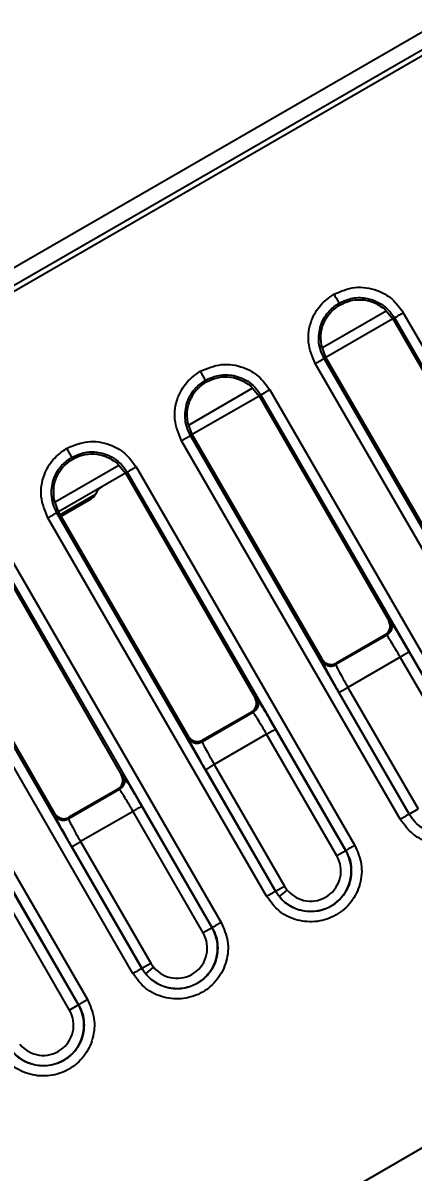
# Model space of a CAD drawing. Header units: millimetres. Extents: x 3916 to 10869, y 6515 to 11511.
# Drawn here: x 7115.28 to 7122.86, y 8815.41 to 8837.76 of the extents above; entities that cross this region are included whole.
import ezdxf

# ---------------------------------------------------------------- set-up
doc = ezdxf.new("R2010")
doc.units = ezdxf.units.MM
doc.header["$LTSCALE"] = 50
doc.header["$PDSIZE"] = -1
doc.layers.add('dim', color=4, linetype='Continuous', lineweight=18)
doc.styles.add('SLDTEXTSTYLE0', font='GULIM.TTC')
doc.dimstyles.new('ISO-25', dxfattribs={"dimtxt": 2.5, "dimasz": 2.5, "dimexe": 1.25, "dimexo": 0.625, "dimtad": 1, "dimtxsty": 'SLDTEXTSTYLE0', "dimcen": 2.5, "dimadec": 0, "dimazin": 0, "dimtfac": 1, "dimtmove": 0, "dimatfit": 3, "dimfxl": 0, "dimarcsym": 0})

# ---------------------------------------------------------------- blocks, each defined once
blk = doc.blocks.new('*D26')
at = {"layer": 'Defpoints', "color": 0}
for p in [(7076.309, 10374.327), (7115.34, 8872.803), (7170.485, 8777.288), (7168.471, 8417.732), (7076.309, 7240.741)]:
    blk.add_point(p, dxfattribs=at)
at = {"layer": 'dim', "color": 0, "lineweight": -2, "ltscale": 2}
blk.add_line((7176.735, 8766.463), (7354.177, 8459.124), dxfattribs=at)
blk.add_arc((7076.309, 8940.406), 530.736, 275.39976, 294.60024, dxfattribs=at)
at = {"layer": 'dim', "color": 0}
for points in [[(7301.069, 8450.437), (7293.425, 8465.247), (7341.677, 8480.775)], [(7125.861, 8420.349), (7126.646, 8403.701), (7076.309, 8409.669)]]:
    blk.add_solid(points, dxfattribs=at)
at = {"layer": 'dim', "color": 0, "insert": (7203.612, 8465.304), "char_height": 50, "attachment_point": 5, "rotation": 15, "style": 'SLDTEXTSTYLE0'}
blk.add_mtext('30%%d', dxfattribs=at)
blk = doc.blocks.new('*D28')
at = {"layer": 'Defpoints', "color": 0}
for p in [(7076.309, 9545.787), (7142.913, 8825.045), (7360.887, 8825.045)]:
    blk.add_point(p, dxfattribs=at)
at = {"layer": 'dim', "color": 0, "lineweight": -2, "ltscale": 2}
for p, q in [((7088.809, 9545.787), (7385.887, 9545.787)), ((7360.887, 9495.787), (7360.887, 8875.045)), ((7155.413, 8825.045), (7385.887, 8825.045))]:
    blk.add_line(p, q, dxfattribs=at)
at = {"layer": 'dim', "color": 0}
for points in [[(7369.22, 9495.787), (7352.554, 9495.787), (7360.887, 9545.787)], [(7352.554, 8875.045), (7369.22, 8875.045), (7360.887, 8825.045)]]:
    blk.add_solid(points, dxfattribs=at)
at = {"layer": 'dim', "color": 0, "insert": (7318.637, 9185.416), "char_height": 50, "attachment_point": 5, "rotation": 90, "style": 'SLDTEXTSTYLE0'}
blk.add_mtext('720,74', dxfattribs=at)
blk = doc.blocks.new('_Oblique')
at = {"color": 0, "linetype": 'ByBlock', "lineweight": -2}
blk.add_line((-0.5, -0.5), (0.5, 0.5), dxfattribs=at)
blk = doc.blocks.new('*D29')
at = {"layer": 'Defpoints', "color": 0}
for p in [(7142.913, 8825.045), (7076.309, 8645.617), (7076.309, 8355.632)]:
    blk.add_point(p, dxfattribs=at)
at = {"layer": 'dim', "color": 0, "lineweight": -2, "ltscale": 2}
for p, q in [((7142.913, 8812.545), (7142.913, 8620.617)), ((7076.309, 8368.132), (7076.309, 8670.617)), ((7092.913, 8645.617), (7042.913, 8645.617)), ((7142.913, 8645.617), (7076.309, 8645.617)), ((7142.913, 8645.617), (7450.786, 8645.617))]:
    blk.add_line(p, q, dxfattribs=at)
at = {"layer": 'dim', "color": 0, "lineweight": -2, "xscale": 50, "yscale": 50, "zscale": 50, "rotation": 180}
blk.add_blockref('_Oblique', (7076.309, 8645.617), dxfattribs=at)
at = {"layer": 'dim', "color": 0, "lineweight": -2, "xscale": 50, "yscale": 50, "zscale": 50}
blk.add_blockref('_Oblique', (7142.913, 8645.617), dxfattribs=at)
at = {"layer": 'dim', "color": 0, "insert": (7372.736, 8687.867), "char_height": 50, "attachment_point": 5, "style": 'SLDTEXTSTYLE0'}
blk.add_mtext('66,6', dxfattribs=at)
blk = doc.blocks.new('*D37')
at = {"layer": 'Defpoints', "color": 0}
for p in [(7269.115, 10680.896), (7076.309, 10374.327), (7170.485, 10314.286), (7115.34, 10218.771), (7076.309, 7240.741)]:
    blk.add_point(p, dxfattribs=at)
at = {"layer": 'dim', "color": 0, "lineweight": -2, "ltscale": 2}
for p, q in [((7076.309, 10386.827), (7076.309, 10739.893)), ((7176.735, 10325.111), (7370.672, 10661.019))]:
    blk.add_line(p, q, dxfattribs=at)
blk.add_arc((7076.309, 10151.168), 563.725, 65.08356, 84.91644, dxfattribs=at)
at = {"layer": 'dim', "color": 0}
for points in [[(7126.63, 10721.001), (7125.891, 10704.351), (7076.309, 10714.893)], [(7309.962, 10655.029), (7317.647, 10669.818), (7358.172, 10639.368)]]:
    blk.add_solid(points, dxfattribs=at)
at = {"layer": 'dim', "color": 0, "insert": (7232.274, 10733.235), "char_height": 50, "attachment_point": 5, "rotation": 345, "style": 'SLDTEXTSTYLE0'}
blk.add_mtext('30%%d', dxfattribs=at)

msp = doc.modelspace()

# ---------------------------------------------------------------- linework, layer by layer
at = {"color": 7, "linetype": 'Continuous', "lineweight": 25}
for p, q in [((7104.434, 8826.847), (7160.487, 8859.21)), ((7169.887, 8842.928), (7113.834, 8810.566)), ((7104.584, 8826.587), (7130.564, 8841.587)), ((7104.633, 8826.502), (7130.617, 8841.503)), ((7121.446, 8832.281), (7121.426, 8832.315)), ((7122.308, 8832.202), (7122.47, 8832.007)), ((7122.344, 8832.159), (7121.103, 8831.442)), ((7122.47, 8832.007), (7121.171, 8831.257)), ((7122.504, 8832.026), (7122.47, 8832.007)), ((7122.47, 8832.007), (7124.992, 8827.634)), ((7122.504, 8832.026), (7126.756, 8824.666)), ((7122.676, 8832.128), (7126.928, 8824.767)), ((7121.171, 8831.257), (7121.083, 8831.495)), ((7125.212, 8823.777), (7120.964, 8831.139)), ((7121.171, 8831.257), (7121.138, 8831.237)), ((7125.386, 8823.875), (7121.138, 8831.237)), ((7123.697, 8826.887), (7121.171, 8831.257)), ((7119.746, 8830.659), (7118.505, 8829.942)), ((7118.848, 8830.781), (7118.828, 8830.815)), ((7119.71, 8830.702), (7119.872, 8830.507)), ((7120.078, 8830.628), (7124.33, 8823.267)), ((7119.872, 8830.507), (7118.573, 8829.757)), ((7119.906, 8830.526), (7119.872, 8830.507)), ((7119.872, 8830.507), (7122.394, 8826.134)), ((7119.906, 8830.526), (7124.157, 8823.166)), ((7118.573, 8829.757), (7118.485, 8829.995)), ((7118.573, 8829.757), (7118.54, 8829.737)), ((7122.788, 8822.375), (7118.54, 8829.737)), ((7121.099, 8825.387), (7118.573, 8829.757)), ((7122.614, 8822.277), (7118.366, 8829.639)), ((7116.249, 8829.281), (7116.23, 8829.315)), ((7117.148, 8829.159), (7115.907, 8828.442)), ((7117.112, 8829.202), (7117.274, 8829.007)), ((7117.48, 8829.128), (7121.732, 8821.767)), ((7117.274, 8829.007), (7115.975, 8828.257)), ((7117.308, 8829.026), (7117.274, 8829.007)), ((7117.274, 8829.007), (7119.796, 8824.634)), ((7117.308, 8829.026), (7121.559, 8821.666)), ((7115.975, 8828.257), (7115.887, 8828.495)), ((7116.005, 8828.205), (7116.692, 8828.602)), ((7116.025, 8828.17), (7116.608, 8828.507)), ((7115.975, 8828.257), (7115.942, 8828.237)), ((7120.19, 8820.875), (7115.942, 8828.237)), ((7118.501, 8823.887), (7115.975, 8828.257)), ((7120.016, 8820.777), (7115.767, 8828.139)), ((7114.676, 8827.507), (7117.198, 8823.134)), ((7114.71, 8827.526), (7118.961, 8820.166)), ((7114.882, 8827.628), (7119.134, 8820.267)), ((7117.418, 8819.277), (7113.169, 8826.639)), ((7117.592, 8819.375), (7113.343, 8826.737)), ((7115.903, 8822.387), (7113.377, 8826.757)), ((7112.112, 8826.026), (7116.363, 8818.666)), ((7112.284, 8826.128), (7116.536, 8818.767)), ((7122.425, 8826.126), (7122.394, 8826.134)), ((7122.351, 8825.853), (7121.364, 8825.283)), ((7122.321, 8825.861), (7121.372, 8825.314)), ((7122.351, 8825.853), (7122.321, 8825.861)), ((7124.155, 8823.164), (7122.79, 8825.529)), ((7121.099, 8825.387), (7121.091, 8825.356)), ((7121.372, 8825.314), (7121.364, 8825.283)), ((7122.617, 8825.429), (7121.598, 8824.841)), ((7123.982, 8823.065), (7122.617, 8825.429)), ((7121.598, 8824.841), (7122.964, 8822.477)), ((7119.826, 8824.626), (7119.796, 8824.634)), ((7121.425, 8824.741), (7122.79, 8822.377)), ((7119.753, 8824.353), (7118.766, 8823.783)), ((7119.723, 8824.361), (7118.774, 8823.814)), ((7119.753, 8824.353), (7119.723, 8824.361)), ((7120.019, 8823.929), (7119, 8823.341)), ((7121.384, 8821.565), (7120.019, 8823.929)), ((7121.557, 8821.664), (7120.192, 8824.029)), ((7118.501, 8823.887), (7118.493, 8823.856)), ((7118.774, 8823.814), (7118.766, 8823.783)), ((7119, 8823.341), (7120.365, 8820.977)), ((7117.228, 8823.126), (7117.198, 8823.134)), ((7118.827, 8823.241), (7120.192, 8820.877)), ((7117.155, 8822.853), (7116.168, 8822.283)), ((7117.124, 8822.861), (7116.176, 8822.314)), ((7117.155, 8822.853), (7117.124, 8822.861)), ((7115.903, 8822.387), (7115.895, 8822.356)), ((7117.421, 8822.429), (7116.402, 8821.841)), ((7118.786, 8820.065), (7117.421, 8822.429)), ((7118.959, 8820.164), (7117.594, 8822.529)), ((7122.79, 8822.377), (7122.788, 8822.375)), ((7122.79, 8822.377), (7122.964, 8822.477)), ((7116.176, 8822.314), (7116.168, 8822.283)), ((7116.229, 8821.741), (7117.594, 8819.377)), ((7116.402, 8821.841), (7117.767, 8819.477)), ((7121.557, 8821.664), (7121.384, 8821.565)), ((7121.557, 8821.664), (7121.559, 8821.666)), ((7116.361, 8818.664), (7114.996, 8821.029)), ((7116.188, 8818.565), (7114.822, 8820.929)), ((7120.192, 8820.877), (7120.19, 8820.875)), ((7120.192, 8820.877), (7120.365, 8820.977)), ((7120.266, 8820.77), (7120.42, 8820.897)), ((7118.959, 8820.164), (7118.786, 8820.065)), ((7118.959, 8820.164), (7118.961, 8820.166)), ((7117.594, 8819.377), (7117.767, 8819.477)), ((7117.594, 8819.377), (7117.592, 8819.375)), ((7117.668, 8819.27), (7117.822, 8819.397)), ((7116.361, 8818.664), (7116.188, 8818.565)), ((7116.361, 8818.664), (7116.363, 8818.666))]:
    msp.add_line(p, q, dxfattribs=at)
for centre, radius, start, end in [((7116.968, 8828.484), 0.3, 120, 156.8699), ((7116.508, 8828.68), 0.2, 300, 336.8699), ((7123.473, 8822.771), 0.788, 210, 219.4177), ((7120.875, 8821.271), 0.588, 219.4177, 30), ((7120.875, 8821.271), 0.788, 309.3434, 30), ((7120.875, 8821.271), 0.788, 210, 219.4177), ((7120.875, 8821.271), 0.588, 210, 219.4177), ((7120.875, 8821.271), 0.788, 219.4177, 309.3434), ((7118.277, 8819.771), 0.788, 309.3434, 30), ((7118.277, 8819.771), 0.588, 219.4177, 30), ((7118.277, 8819.771), 0.588, 210, 219.4177), ((7118.277, 8819.771), 0.788, 210, 219.4177), ((7118.277, 8819.771), 0.788, 219.4177, 309.3434), ((7115.678, 8818.271), 0.588, 219.4177, 30), ((7115.678, 8818.271), 0.788, 309.3434, 30), ((7115.678, 8818.271), 0.788, 219.4177, 309.3434)]:
    msp.add_arc(centre, radius, start, end, dxfattribs=at)
for points, knots in [([(7120.964, 8831.139), (7120.907, 8831.274), (7120.795, 8831.544), (7120.861, 8831.958), (7121.047, 8832.288), (7121.233, 8832.422), (7121.326, 8832.489)], [0, 0, 0, 0, 0.2796323, 0.5592477, 0.7796225, 1, 1, 1, 1]), ([(7121.326, 8832.489), (7121.461, 8832.546), (7121.73, 8832.658), (7122.144, 8832.592), (7122.475, 8832.407), (7122.609, 8832.221), (7122.676, 8832.128)], [0, 0, 0, 0, 0.279628, 0.559243, 0.779619, 1, 1, 1, 1]), ([(7121.326, 8832.489), (7121.34, 8832.464), (7121.369, 8832.414), (7121.402, 8832.357), (7121.422, 8832.322), (7121.425, 8832.317), (7121.426, 8832.315)], [0, 0, 0, 0, 0.279615, 0.559262, 0.77963, 1, 1, 1, 1]), ([(7121.426, 8832.315), (7121.501, 8832.349), (7121.664, 8832.424), (7121.902, 8832.427), (7122.102, 8832.375), (7122.255, 8832.297), (7122.398, 8832.183), (7122.468, 8832.079), (7122.504, 8832.026)], [0, 0, 0, 0, 0.198645, 0.431036, 0.560504, 0.69849, 0.84499, 1, 1, 1, 1]), ([(7121.138, 8831.237), (7121.11, 8831.295), (7121.055, 8831.407), (7121.027, 8831.588), (7121.037, 8831.76), (7121.092, 8831.959), (7121.213, 8832.164), (7121.359, 8832.267), (7121.426, 8832.315)], [0, 0, 0, 0, 0.15501, 0.30151, 0.439495, 0.568963, 0.801355, 1, 1, 1, 1]), ([(7121.083, 8831.495), (7121.076, 8831.58), (7121.062, 8831.746), (7121.143, 8831.977), (7121.271, 8832.162), (7121.389, 8832.243), (7121.446, 8832.281)], [0, 0, 0, 0, 0.277723, 0.536992, 0.777764, 1, 1, 1, 1]), ([(7121.446, 8832.281), (7121.508, 8832.311), (7121.637, 8832.372), (7121.861, 8832.391), (7122.101, 8832.346), (7122.238, 8832.251), (7122.308, 8832.202)], [0, 0, 0, 0, 0.222236, 0.4630079, 0.7222771, 1, 1, 1, 1]), ([(7118.728, 8830.989), (7118.863, 8831.046), (7119.132, 8831.158), (7119.546, 8831.092), (7119.877, 8830.907), (7120.011, 8830.721), (7120.078, 8830.628)], [0, 0, 0, 0, 0.279628, 0.559243, 0.779619, 1, 1, 1, 1]), ([(7118.366, 8829.639), (7118.309, 8829.774), (7118.196, 8830.044), (7118.263, 8830.458), (7118.449, 8830.788), (7118.635, 8830.922), (7118.728, 8830.989)], [0, 0, 0, 0, 0.279632, 0.559248, 0.779623, 1, 1, 1, 1]), ([(7118.728, 8830.989), (7118.742, 8830.964), (7118.771, 8830.914), (7118.804, 8830.857), (7118.824, 8830.822), (7118.827, 8830.817), (7118.828, 8830.815)], [0, 0, 0, 0, 0.279615, 0.559262, 0.77963, 1, 1, 1, 1]), ([(7118.828, 8830.815), (7118.903, 8830.849), (7119.066, 8830.924), (7119.304, 8830.927), (7119.504, 8830.875), (7119.657, 8830.797), (7119.8, 8830.683), (7119.87, 8830.579), (7119.906, 8830.526)], [0, 0, 0, 0, 0.198645, 0.431036, 0.560504, 0.69849, 0.84499, 1, 1, 1, 1]), ([(7118.848, 8830.781), (7118.91, 8830.811), (7119.039, 8830.872), (7119.263, 8830.891), (7119.503, 8830.846), (7119.639, 8830.751), (7119.71, 8830.702)], [0, 0, 0, 0, 0.222236, 0.463008, 0.722277, 1, 1, 1, 1]), ([(7118.54, 8829.737), (7118.512, 8829.795), (7118.457, 8829.907), (7118.429, 8830.088), (7118.438, 8830.26), (7118.494, 8830.459), (7118.615, 8830.664), (7118.761, 8830.767), (7118.828, 8830.815)], [0, 0, 0, 0, 0.15501, 0.30151, 0.439495, 0.568963, 0.801355, 1, 1, 1, 1]), ([(7118.485, 8829.995), (7118.478, 8830.08), (7118.464, 8830.246), (7118.545, 8830.477), (7118.673, 8830.662), (7118.791, 8830.743), (7118.848, 8830.781)], [0, 0, 0, 0, 0.277723, 0.536992, 0.777764, 1, 1, 1, 1]), ([(7116.129, 8829.489), (7116.264, 8829.546), (7116.534, 8829.658), (7116.948, 8829.592), (7117.279, 8829.407), (7117.413, 8829.221), (7117.48, 8829.128)], [0, 0, 0, 0, 0.279628, 0.559243, 0.779619, 1, 1, 1, 1]), ([(7115.767, 8828.139), (7115.711, 8828.274), (7115.598, 8828.544), (7115.665, 8828.958), (7115.851, 8829.288), (7116.037, 8829.422), (7116.129, 8829.489)], [0, 0, 0, 0, 0.279632, 0.559248, 0.779623, 1, 1, 1, 1]), ([(7115.942, 8828.237), (7115.913, 8828.295), (7115.859, 8828.407), (7115.831, 8828.588), (7115.84, 8828.76), (7115.896, 8828.959), (7116.017, 8829.164), (7116.163, 8829.267), (7116.23, 8829.315)], [0, 0, 0, 0, 0.1550098, 0.3015097, 0.4394954, 0.568963, 0.8013549, 1, 1, 1, 1]), ([(7116.129, 8829.489), (7116.144, 8829.464), (7116.173, 8829.414), (7116.206, 8829.357), (7116.226, 8829.322), (7116.229, 8829.317), (7116.23, 8829.315)], [0, 0, 0, 0, 0.279615, 0.559262, 0.77963, 1, 1, 1, 1]), ([(7116.23, 8829.315), (7116.305, 8829.349), (7116.467, 8829.424), (7116.706, 8829.427), (7116.906, 8829.375), (7117.059, 8829.297), (7117.202, 8829.183), (7117.272, 8829.079), (7117.308, 8829.026)], [0, 0, 0, 0, 0.198645, 0.431036, 0.560504, 0.69849, 0.84499, 1, 1, 1, 1]), ([(7116.249, 8829.281), (7116.311, 8829.311), (7116.441, 8829.372), (7116.665, 8829.391), (7116.905, 8829.346), (7117.041, 8829.251), (7117.112, 8829.202)], [0, 0, 0, 0, 0.222236, 0.463008, 0.722277, 1, 1, 1, 1]), ([(7115.887, 8828.495), (7115.88, 8828.58), (7115.866, 8828.746), (7115.946, 8828.977), (7116.075, 8829.162), (7116.193, 8829.243), (7116.249, 8829.281)], [0, 0, 0, 0, 0.2777229, 0.5369922, 0.777764, 1, 1, 1, 1]), ([(7122.321, 8825.861), (7122.342, 8825.877), (7122.384, 8825.908), (7122.418, 8825.981), (7122.425, 8826.061), (7122.404, 8826.11), (7122.394, 8826.134)], [0, 0, 0, 0, 0.248257, 0.499844, 0.749006, 1, 1, 1, 1]), ([(7122.79, 8825.529), (7122.739, 8825.616), (7122.637, 8825.791), (7122.519, 8825.986), (7122.445, 8826.103), (7122.431, 8826.118), (7122.425, 8826.126)], [0, 0, 0, 0, 0.280483, 0.559648, 0.779743, 1, 1, 1, 1]), ([(7122.617, 8825.429), (7122.585, 8825.483), (7122.52, 8825.594), (7122.438, 8825.729), (7122.388, 8825.807), (7122.36, 8825.846), (7122.354, 8825.85), (7122.351, 8825.853)], [0, 0, 0, 0, 0.2426561, 0.4992033, 0.7129812, 0.8474384, 1, 1, 1, 1]), ([(7121.091, 8825.356), (7121.096, 8825.341), (7121.107, 8825.312), (7121.196, 8825.146), (7121.307, 8824.947), (7121.386, 8824.81), (7121.425, 8824.741)], [0, 0, 0, 0, 0.280479, 0.559642, 0.779739, 1, 1, 1, 1]), ([(7121.099, 8825.387), (7121.115, 8825.365), (7121.146, 8825.323), (7121.22, 8825.289), (7121.3, 8825.282), (7121.348, 8825.303), (7121.372, 8825.314)], [0, 0, 0, 0, 0.250995, 0.500158, 0.751744, 1, 1, 1, 1]), ([(7121.364, 8825.283), (7121.365, 8825.279), (7121.366, 8825.272), (7121.386, 8825.228), (7121.428, 8825.145), (7121.504, 8825.007), (7121.567, 8824.895), (7121.598, 8824.841)], [0, 0, 0, 0, 0.153117, 0.287763, 0.500818, 0.757068, 1, 1, 1, 1]), ([(7119.723, 8824.361), (7119.744, 8824.377), (7119.786, 8824.408), (7119.82, 8824.481), (7119.827, 8824.561), (7119.806, 8824.61), (7119.796, 8824.634)], [0, 0, 0, 0, 0.248257, 0.499844, 0.749006, 1, 1, 1, 1]), ([(7120.192, 8824.029), (7120.141, 8824.116), (7120.039, 8824.291), (7119.921, 8824.486), (7119.847, 8824.603), (7119.833, 8824.618), (7119.826, 8824.626)], [0, 0, 0, 0, 0.280483, 0.559648, 0.779743, 1, 1, 1, 1]), ([(7120.019, 8823.929), (7119.987, 8823.983), (7119.922, 8824.094), (7119.84, 8824.229), (7119.79, 8824.307), (7119.762, 8824.346), (7119.756, 8824.35), (7119.753, 8824.353)], [0, 0, 0, 0, 0.242656, 0.499203, 0.712981, 0.847438, 1, 1, 1, 1]), ([(7118.493, 8823.856), (7118.498, 8823.841), (7118.509, 8823.812), (7118.598, 8823.646), (7118.709, 8823.447), (7118.788, 8823.31), (7118.827, 8823.241)], [0, 0, 0, 0, 0.280479, 0.559642, 0.779739, 1, 1, 1, 1]), ([(7118.501, 8823.887), (7118.517, 8823.865), (7118.548, 8823.823), (7118.622, 8823.789), (7118.702, 8823.782), (7118.75, 8823.803), (7118.774, 8823.814)], [0, 0, 0, 0, 0.250995, 0.500158, 0.751744, 1, 1, 1, 1]), ([(7118.766, 8823.783), (7118.767, 8823.779), (7118.768, 8823.772), (7118.788, 8823.728), (7118.83, 8823.646), (7118.905, 8823.507), (7118.969, 8823.395), (7119, 8823.341)], [0, 0, 0, 0, 0.152536, 0.286985, 0.500797, 0.757323, 1, 1, 1, 1]), ([(7124.33, 8823.267), (7124.382, 8823.148), (7124.486, 8822.908), (7124.452, 8822.508), (7124.279, 8822.153), (7123.98, 8821.892), (7123.604, 8821.764), (7123.21, 8821.791), (7122.847, 8821.962), (7122.692, 8822.172), (7122.614, 8822.277)], [0, 0, 0, 0, 0.125054, 0.250045, 0.375039, 0.500033, 0.625026, 0.750018, 0.875009, 1, 1, 1, 1]), ([(7117.124, 8822.861), (7117.145, 8822.877), (7117.188, 8822.908), (7117.222, 8822.981), (7117.229, 8823.061), (7117.208, 8823.11), (7117.198, 8823.134)], [0, 0, 0, 0, 0.248257, 0.499844, 0.749006, 1, 1, 1, 1]), ([(7117.594, 8822.529), (7117.543, 8822.616), (7117.441, 8822.791), (7117.323, 8822.986), (7117.249, 8823.103), (7117.235, 8823.118), (7117.228, 8823.126)], [0, 0, 0, 0, 0.280483, 0.559648, 0.779743, 1, 1, 1, 1]), ([(7124.157, 8823.166), (7124.186, 8823.108), (7124.24, 8822.997), (7124.268, 8822.816), (7124.259, 8822.645), (7124.206, 8822.447), (7124.085, 8822.246), (7123.882, 8822.079), (7123.636, 8821.981), (7123.396, 8821.972), (7123.193, 8822.024), (7123.039, 8822.102), (7122.894, 8822.218), (7122.824, 8822.322), (7122.788, 8822.375)], [0, 0, 0, 0, 0.077175, 0.150034, 0.218572, 0.282785, 0.397749, 0.495555, 0.596373, 0.71381, 0.779074, 0.84853, 0.922174, 1, 1, 1, 1]), ([(7117.421, 8822.429), (7117.389, 8822.483), (7117.324, 8822.594), (7117.242, 8822.729), (7117.192, 8822.807), (7117.164, 8822.846), (7117.158, 8822.85), (7117.155, 8822.853)], [0, 0, 0, 0, 0.2426561, 0.4992033, 0.7129812, 0.8474384, 1, 1, 1, 1]), ([(7115.895, 8822.356), (7115.9, 8822.341), (7115.911, 8822.312), (7116, 8822.146), (7116.111, 8821.947), (7116.19, 8821.81), (7116.229, 8821.741)], [0, 0, 0, 0, 0.280479, 0.559642, 0.779739, 1, 1, 1, 1]), ([(7115.903, 8822.387), (7115.919, 8822.365), (7115.95, 8822.323), (7116.023, 8822.289), (7116.104, 8822.282), (7116.152, 8822.303), (7116.176, 8822.314)], [0, 0, 0, 0, 0.250995, 0.500158, 0.751744, 1, 1, 1, 1]), ([(7116.168, 8822.283), (7116.168, 8822.279), (7116.17, 8822.272), (7116.19, 8822.228), (7116.232, 8822.146), (7116.307, 8822.007), (7116.371, 8821.895), (7116.402, 8821.841)], [0, 0, 0, 0, 0.152536, 0.286985, 0.500797, 0.757323, 1, 1, 1, 1]), ([(7121.732, 8821.767), (7121.784, 8821.648), (7121.888, 8821.408), (7121.854, 8821.008), (7121.681, 8820.653), (7121.382, 8820.392), (7121.006, 8820.264), (7120.612, 8820.291), (7120.249, 8820.462), (7120.094, 8820.672), (7120.016, 8820.777)], [0, 0, 0, 0, 0.125054, 0.250045, 0.375039, 0.500033, 0.625026, 0.750018, 0.875009, 1, 1, 1, 1]), ([(7121.559, 8821.666), (7121.587, 8821.608), (7121.642, 8821.497), (7121.67, 8821.316), (7121.661, 8821.145), (7121.608, 8820.947), (7121.487, 8820.746), (7121.284, 8820.579), (7121.038, 8820.481), (7120.798, 8820.472), (7120.595, 8820.524), (7120.441, 8820.602), (7120.296, 8820.718), (7120.226, 8820.822), (7120.19, 8820.875)], [0, 0, 0, 0, 0.077175, 0.150034, 0.218572, 0.282785, 0.397749, 0.495555, 0.596373, 0.71381, 0.779074, 0.84853, 0.922174, 1, 1, 1, 1]), ([(7119.134, 8820.267), (7119.186, 8820.148), (7119.29, 8819.908), (7119.256, 8819.508), (7119.083, 8819.153), (7118.784, 8818.892), (7118.408, 8818.764), (7118.014, 8818.791), (7117.651, 8818.962), (7117.495, 8819.172), (7117.418, 8819.277)], [0, 0, 0, 0, 0.125054, 0.250045, 0.375039, 0.500033, 0.625026, 0.750018, 0.875009, 1, 1, 1, 1]), ([(7118.961, 8820.166), (7118.989, 8820.108), (7119.044, 8819.997), (7119.072, 8819.816), (7119.063, 8819.645), (7119.01, 8819.447), (7118.889, 8819.246), (7118.686, 8819.079), (7118.44, 8818.981), (7118.2, 8818.972), (7117.997, 8819.024), (7117.843, 8819.102), (7117.698, 8819.218), (7117.628, 8819.322), (7117.592, 8819.375)], [0, 0, 0, 0, 0.077175, 0.150034, 0.218572, 0.282785, 0.397749, 0.495555, 0.596373, 0.71381, 0.779074, 0.84853, 0.922174, 1, 1, 1, 1]), ([(7116.536, 8818.767), (7116.587, 8818.648), (7116.691, 8818.408), (7116.658, 8818.008), (7116.484, 8817.653), (7116.186, 8817.392), (7115.81, 8817.264), (7115.416, 8817.291), (7115.053, 8817.462), (7114.897, 8817.672), (7114.82, 8817.777)], [0, 0, 0, 0, 0.125054, 0.250045, 0.375039, 0.500033, 0.625026, 0.750018, 0.875009, 1, 1, 1, 1]), ([(7116.363, 8818.666), (7116.391, 8818.608), (7116.446, 8818.497), (7116.474, 8818.316), (7116.465, 8818.145), (7116.412, 8817.947), (7116.291, 8817.746), (7116.088, 8817.579), (7115.842, 8817.481), (7115.602, 8817.472), (7115.399, 8817.524), (7115.244, 8817.602), (7115.1, 8817.718), (7115.03, 8817.822), (7114.994, 8817.875)], [0, 0, 0, 0, 0.077175, 0.150034, 0.218572, 0.282785, 0.397749, 0.495555, 0.596373, 0.71381, 0.779074, 0.84853, 0.922174, 1, 1, 1, 1])]:
    msp.add_open_spline(points, degree=3, knots=knots, dxfattribs=at)
for points in [[(7122.676, 8832.128), (7122.654, 8832.115), (7122.609, 8832.089), (7122.553, 8832.056), (7122.513, 8832.032), (7122.507, 8832.028), (7122.504, 8832.026)], [(7120.964, 8831.139), (7120.986, 8831.152), (7121.031, 8831.178), (7121.087, 8831.21), (7121.128, 8831.233), (7121.134, 8831.236), (7121.138, 8831.237)], [(7120.078, 8830.628), (7120.056, 8830.615), (7120.011, 8830.589), (7119.955, 8830.556), (7119.915, 8830.532), (7119.909, 8830.528), (7119.906, 8830.526)], [(7118.366, 8829.639), (7118.388, 8829.652), (7118.433, 8829.678), (7118.489, 8829.71), (7118.53, 8829.733), (7118.536, 8829.736), (7118.54, 8829.737)], [(7117.48, 8829.128), (7117.458, 8829.115), (7117.413, 8829.089), (7117.357, 8829.056), (7117.317, 8829.032), (7117.311, 8829.028), (7117.308, 8829.026)], [(7115.767, 8828.139), (7115.79, 8828.152), (7115.834, 8828.178), (7115.891, 8828.21), (7115.932, 8828.233), (7115.938, 8828.236), (7115.942, 8828.237)], [(7122.425, 8826.126), (7122.435, 8826.102), (7122.456, 8826.053), (7122.449, 8825.973), (7122.415, 8825.9), (7122.373, 8825.869), (7122.351, 8825.853)], [(7122.79, 8825.529), (7122.787, 8825.527), (7122.781, 8825.524), (7122.74, 8825.5), (7122.684, 8825.468), (7122.639, 8825.442), (7122.617, 8825.429)], [(7121.091, 8825.356), (7121.107, 8825.335), (7121.138, 8825.292), (7121.211, 8825.258), (7121.291, 8825.251), (7121.34, 8825.272), (7121.364, 8825.283)], [(7121.425, 8824.741), (7121.428, 8824.743), (7121.435, 8824.746), (7121.475, 8824.77), (7121.531, 8824.802), (7121.576, 8824.828), (7121.598, 8824.841)], [(7119.826, 8824.626), (7119.837, 8824.602), (7119.858, 8824.553), (7119.851, 8824.473), (7119.817, 8824.4), (7119.774, 8824.369), (7119.753, 8824.353)], [(7120.192, 8824.029), (7120.189, 8824.027), (7120.182, 8824.024), (7120.142, 8824), (7120.086, 8823.968), (7120.041, 8823.942), (7120.019, 8823.929)], [(7118.493, 8823.856), (7118.509, 8823.835), (7118.54, 8823.792), (7118.613, 8823.758), (7118.693, 8823.751), (7118.742, 8823.772), (7118.766, 8823.783)], [(7118.827, 8823.241), (7118.83, 8823.243), (7118.837, 8823.246), (7118.877, 8823.27), (7118.933, 8823.302), (7118.978, 8823.328), (7119, 8823.341)], [(7117.228, 8823.126), (7117.239, 8823.102), (7117.26, 8823.053), (7117.253, 8822.973), (7117.219, 8822.9), (7117.176, 8822.869), (7117.155, 8822.853)], [(7115.895, 8822.356), (7115.91, 8822.335), (7115.942, 8822.292), (7116.015, 8822.258), (7116.095, 8822.251), (7116.144, 8822.272), (7116.168, 8822.283)], [(7117.594, 8822.529), (7117.591, 8822.527), (7117.584, 8822.524), (7117.544, 8822.5), (7117.488, 8822.468), (7117.443, 8822.442), (7117.421, 8822.429)], [(7122.614, 8822.277), (7122.636, 8822.29), (7122.681, 8822.315), (7122.738, 8822.348), (7122.778, 8822.37), (7122.785, 8822.374), (7122.788, 8822.375)], [(7116.229, 8821.741), (7116.232, 8821.743), (7116.238, 8821.746), (7116.279, 8821.77), (7116.335, 8821.802), (7116.38, 8821.828), (7116.402, 8821.841)], [(7121.732, 8821.767), (7121.709, 8821.754), (7121.665, 8821.729), (7121.608, 8821.696), (7121.568, 8821.672), (7121.562, 8821.668), (7121.559, 8821.666)], [(7120.016, 8820.777), (7120.038, 8820.79), (7120.083, 8820.815), (7120.14, 8820.848), (7120.18, 8820.87), (7120.187, 8820.874), (7120.19, 8820.875)], [(7119.134, 8820.267), (7119.111, 8820.254), (7119.067, 8820.229), (7119.01, 8820.196), (7118.97, 8820.172), (7118.964, 8820.168), (7118.961, 8820.166)], [(7117.418, 8819.277), (7117.44, 8819.29), (7117.485, 8819.315), (7117.542, 8819.348), (7117.582, 8819.37), (7117.589, 8819.374), (7117.592, 8819.375)], [(7116.536, 8818.767), (7116.513, 8818.754), (7116.469, 8818.729), (7116.412, 8818.696), (7116.372, 8818.672), (7116.366, 8818.668), (7116.363, 8818.666)]]:
    msp.add_open_spline(points, degree=3, dxfattribs=at)

# ---------------------------------------------------------------- dimensions: what is measured, and where the dimension line sits
at = {"layer": 'dim', "ltscale": 2}
dim = msp.add_angular_dim_2l(base=(7269.115, 10680.896), line1=((7076.309, 7240.741), (7076.309, 10374.327)), line2=((7170.485, 10314.286), (7115.34, 10218.771)), dimstyle='ISO-25', override={"dimscale": 20}, dxfattribs=at)
dim.commit()
dim.dimension.update_dxf_attribs({"geometry": '*D37', "text_midpoint": (7222.212, 10695.685), "dimtype": 162})
dim = msp.add_angular_dim_2l(base=(7168.471, 8417.732), line1=((7170.485, 8777.288), (7115.34, 8872.803)), line2=((7076.309, 7240.741), (7076.309, 10374.327)), dimstyle='ISO-25', override={"dimscale": 20}, dxfattribs=at)
dim.commit()
dim.dimension.update_dxf_attribs({"geometry": '*D26', "text_midpoint": (7203.612, 8465.304)})
dim = msp.add_linear_dim(base=(7360.887, 8825.045), p1=(7076.309, 9545.787), p2=(7142.913, 8825.045), angle=90, dimstyle='ISO-25', override={"dimscale": 20}, dxfattribs=at)
dim.commit()
dim.dimension.update_dxf_attribs({"geometry": '*D28', "text_midpoint": (7318.637, 9185.416)})
dim = msp.add_linear_dim(base=(7076.309, 8645.617), p1=(7142.913, 8825.045), p2=(7076.309, 8355.632), dimstyle='ISO-25', override={"dimscale": 20, "dimblk1": 'Oblique', "dimblk2": 'Oblique', "dimsah": 1}, dxfattribs=at)
dim.commit()
dim.dimension.update_dxf_attribs({"geometry": '*D29', "text_midpoint": (7372.736, 8645.617), "dimtype": 160})

doc.saveas('drawing.dxf')
